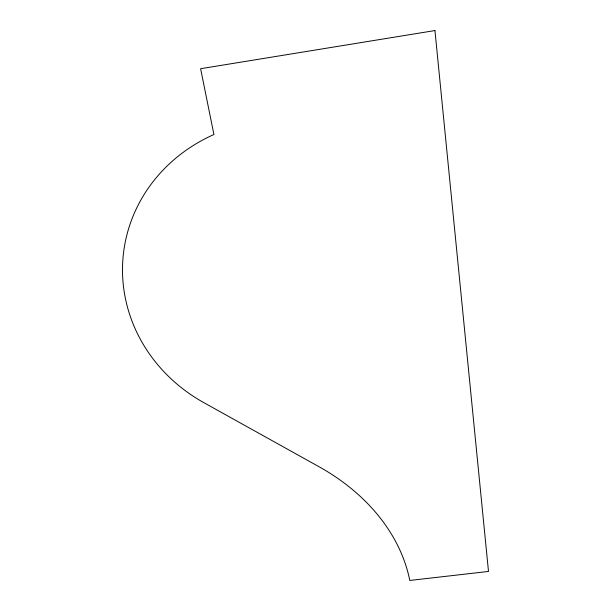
<?xml version="1.0" encoding="UTF-8"?>
<svg xmlns="http://www.w3.org/2000/svg" width="611" height="611" viewBox="0 0 611 611"><rect width="100%" height="100%" fill="white"/><g stroke="black" fill="none" stroke-linecap="round" stroke-linejoin="round"><path stroke-width="0.92" d="M434.948 30.55L200.607 68.707L213.919 134.519A163.977 152.231 6.1 0 0 122.597 264.532A163.977 152.231 6.1 0 0 203.875 402.672L319.141 466.796A205.479 160.059 6.9 0 1 409.79 580.45L488.495 571.445L434.948 30.55"/></g></svg>
